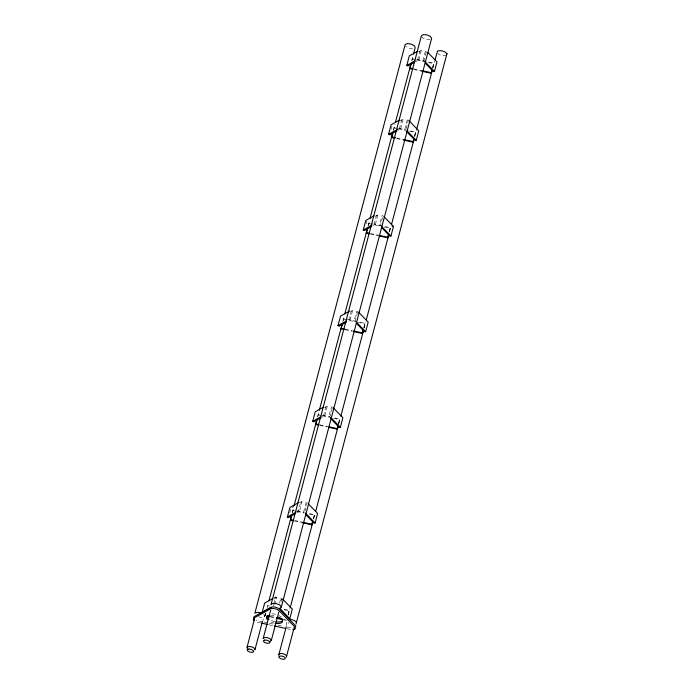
<?xml version="1.0" encoding="UTF-8"?>
<svg xmlns="http://www.w3.org/2000/svg" width="694" height="694" viewBox="0 0 694 694"><rect width="100%" height="100%" fill="white"/><g stroke="black" fill="none" stroke-linecap="round" stroke-linejoin="round"><path stroke-width="0.52" stroke-dasharray="3.47 2.6" d="M265.203 615.24L265.186 615.821L265.949 612.949M267.719 606.252L267.737 605.671L269.775 606.114M288.097 614.754L289.129 610.338L284.037 609.228M292.504 512.502L293.024 510.003L296.078 510.671M313.384 519.086L314.417 514.679L308.31 513.343M317.791 416.842L318.312 414.344L321.374 415.012M338.672 423.427L339.704 419.011L333.597 417.675M343.079 321.175L343.599 318.676L356.846 321.565M363.968 327.759L364.992 323.343L357.861 321.79M368.367 225.507L368.896 223.008L382.134 225.906M389.256 232.091L390.288 227.684L383.157 226.123M393.654 129.847L394.183 127.349L397.237 128.017M411.863 60.968L412.392 58.47L415.446 59.137M414.544 136.432L415.576 132.016L398.261 128.234M432.752 67.552L433.785 63.137L416.461 59.354M286.31 625.606L286.579 621.416L288.938 623.377M289.78 512.745L291.038 507.956L293.788 506.429M366.154 223.832L366.909 220.961M391.19 129.127L391.945 126.256M265.715 613.322L262.896 620.479M266.973 608.543L268.37 602.999M292.183 512.927L293.84 506.646M317.652 416.565L318.763 412.375M342.845 321.253L344.233 316.022M368.046 225.949L369.425 220.709M393.238 130.637L394.903 124.347M411.794 60.456L413.173 55.225M273.098 606.53L273.601 604.613M273.861 603.659L275.631 596.961L276.733 597.499L274.199 607.068M296.555 511.886L298.385 510.862L300.918 501.294L302.02 501.831L299.487 511.4L296.746 512.935M324.775 415.732L327.308 406.172L326.206 405.634L323.673 415.203L324.775 415.732L322.033 417.268M350.071 320.073L352.595 310.504L351.494 309.966L348.969 319.535L350.071 320.073L348.241 321.088M375.359 224.405L377.883 214.836L376.781 214.307L374.257 223.867L375.359 224.405L372.617 225.94M400.646 128.737L403.179 119.177L402.078 118.639L399.544 128.208L400.646 128.737L397.905 130.272M418.855 59.866L421.388 50.298L420.278 49.76L417.753 59.328L418.855 59.866L415.194 61.905M279.517 603.164L280.784 598.375L281.903 598.332L280.385 604.066M407.231 120.053L404.706 129.622L405.825 129.57L408.35 120.001L407.231 120.053L408.723 121.597M422.906 60.742L425.439 51.174L426.558 51.13L424.034 60.69L422.906 60.742L424.398 62.287M332.235 407.959L329.954 416.565L328.835 416.617L331.359 407.048L332.487 406.996M357.523 312.291L355.241 320.897L354.122 320.949L356.655 311.389L357.774 311.337M382.559 217.586L380.538 225.238L379.41 225.29L381.943 215.721L383.062 215.669M288.114 614.164L289.129 610.338M313.402 518.505L314.417 514.679M338.446 423.791L339.704 419.011M363.734 328.132L364.992 323.343M389.273 231.51L390.288 227.684M414.561 135.842L415.576 132.016M432.518 67.925L433.785 63.137M288.244 615.136L289.901 608.855M313.714 518.774L315.102 513.543M338.915 423.461L340.294 418.23M364.107 328.149L365.773 321.869M389.577 231.796L391.243 225.507M414.778 136.484L416.435 130.203M432.77 68.402L434.713 61.072M418.638 51.824L421.388 50.298M399.518 121.216L403.179 119.177M375.142 216.372L377.883 214.836M350.765 311.528L352.595 310.504M324.566 407.699L327.308 406.172M300.19 502.855L302.02 501.831M273.8 597.985L275.631 596.961M273.983 599.026L276.733 597.499M446.372 55.329L443.197 55.746L439.285 54.653L437.714 53.343M425.439 51.174L426.558 51.13M430.098 39.636L426.42 39.523L422.785 38.04L421.327 36.036M412.635 48.78L408.705 48.146L405.617 46.359M258.359 616.879L262.289 617.513L264.77 616.619L264.345 614.719L262.028 613.375M412.375 59.051L415.428 59.719M416.443 59.944L433.767 63.727M413.936 68.923L422.082 70.701M413.919 69.513L422.065 71.291M394.166 127.93L397.22 128.598M398.235 128.824L405.365 130.377M409.443 131.27L415.559 132.606M396.742 138.028L403.873 139.581M396.725 138.609L403.856 140.171M368.87 223.598L380.078 226.044M384.155 226.938L390.262 228.265M370.44 233.47L378.586 235.249M370.423 234.052L378.568 235.83M343.582 319.266L356.829 322.155M357.844 322.38L364.975 323.933M345.152 329.13L352.283 330.691M345.126 329.719L352.257 331.272M322.389 415.229L329.52 416.79M318.294 414.925L321.348 415.593M322.372 415.819L329.503 417.372M333.571 418.265L339.687 419.601M319.856 424.797L328.01 426.576M319.839 425.379L326.969 426.94M297.101 510.897L304.232 512.45M293.007 510.593L296.06 511.261M297.084 511.478L304.215 513.039M309.307 514.15L314.399 515.26M294.568 520.465L301.699 522.018M294.551 521.047L301.682 522.608M284.019 609.818L289.112 610.928M270.296 616.35L275.397 617.46M283.542 619.239L285.581 619.681M270.278 616.931L275.371 618.05M283.525 619.829L286.579 620.497M263.061 621.885L258.836 620.965A5.3 2.308 14.8 0 1 256.268 620.089M264.119 622.119L268.352 623.039M269.411 623.273L273.636 624.201M277.869 625.121L283.161 626.274M287.385 627.202L290.56 627.896A5.3 2.308 14.8 0 0 292.339 628.139M260.545 622.96L258.428 622.492A5.3 2.308 14.8 0 1 254.004 620.341M269.003 624.808L273.236 625.728M286.978 628.729L290.153 629.423A5.3 2.308 14.8 0 0 291.931 629.666M298.385 510.862L299.487 511.4M280.784 598.375L282.276 599.92M274.789 621.598A8.345 3.635 14.8 0 1 270.747 620.219M271.901 613.782A8.345 3.635 14.8 0 1 277.132 614.771M279.083 615.569A8.345 3.635 14.8 0 1 281.443 617.053M274.382 623.134A8.345 3.635 14.8 0 1 270.339 621.746M270.556 615.326A8.345 3.635 14.8 0 1 274.633 615.708M306.071 502.716L303.547 512.285L304.666 512.233L307.199 502.664L306.071 502.716"/><path stroke-width="1.04" d="M293.536 520.821L290.474 520.162L290.5 519.572L293.553 520.24M302.697 522.825L311.866 524.829L312.647 521.376M318.824 425.162L315.761 424.494L315.787 423.904L318.841 424.572M329.008 427.383L337.163 429.161L338.186 424.754M344.111 329.494L341.058 328.826L341.075 328.245L344.129 328.913M353.281 331.498L362.45 333.502L363.222 330.04M369.399 233.835L366.345 233.167L366.363 232.577L369.416 233.245M379.583 236.055L387.738 237.834L388.519 234.381M394.686 138.167L391.633 137.499L391.65 136.909L395.727 137.802M412.895 69.287L409.842 68.619L409.859 68.038L412.921 68.697M403.856 140.171L413.025 142.175L413.806 138.713M422.065 71.291L431.234 73.295L432.015 69.834M247.394 648.656L247.055 647.155L254.568 618.727M294.915 513.95L288.513 517.524L287.411 516.987L289.936 507.427L299.088 502.317M321.122 417.779L313.801 421.857L312.699 421.327L315.232 411.759L323.465 407.161M346.41 322.111L339.088 326.197L337.987 325.659L340.52 316.091L349.663 310.99M371.698 226.444L364.376 230.529L363.274 229.992L365.807 220.432L374.04 215.834M396.985 130.784L389.672 134.87L388.571 134.332L391.095 124.764L399.328 120.166M414.283 62.417L407.881 65.991L406.779 65.453L409.304 55.884L417.536 51.295M262.427 621.451L254.915 649.879L254.577 648.37L252.139 646.947L249.016 646.444L247.055 647.155M268.925 600.909L291.506 515.746M294.117 505.596L317.045 419.124M319.309 410.284L342.342 323.456M344.788 313.922L367.629 227.797M369.98 218.61L392.683 132.728M395.459 122.257L411.126 63.249M413.451 54.175L415.116 47.886L414.691 45.995L411.603 44.199L407.673 43.566L405.192 44.459L254.854 613.184L257.327 612.29L261.265 612.923M290.474 520.162L291.489 516.327M315.761 424.494L316.776 420.668M341.058 328.826L342.316 324.046M366.345 233.167L367.352 229.341M391.633 137.499L392.899 132.719M409.842 68.619L411.108 63.839M270.651 610.173L263.13 638.601L264.379 637.543L267.294 637.621L270.174 638.81L271.328 640.389L270.079 641.456M271.328 640.389L278.841 611.961M281.322 607.024L431.659 38.291L430.202 36.296L426.576 34.804L422.898 34.7L421.327 36.036L270.981 604.769L272.551 603.424L276.229 603.537L279.856 605.021L281.322 607.024L279.751 608.36M311.866 524.829L312.63 521.957M337.163 429.161L337.917 426.298M362.45 333.502L363.456 329.676M387.738 237.834L388.493 234.962M413.025 142.175L413.789 139.303M431.234 73.295L432.249 69.469M290.179 607.805L312.881 521.923M315.657 511.443L338.082 426.61M340.849 416.131L363.552 330.249M366.319 319.778L388.753 234.936M391.52 224.466L413.945 139.624M416.712 129.153L432.501 69.452M434.991 60.022L437.506 51.018L440.673 50.601L444.585 51.694L446.945 53.655L296.026 624.053M286.24 626.656L278.728 655.084L279.179 653.757L281.695 653.427L284.8 654.295L286.674 655.847L286.214 657.175M288.669 618.744L289.788 618.692L292.321 609.124L282.649 599.104M305.776 514.592L313.957 523.076L315.085 523.024L317.609 513.465L308.683 504.208M330.318 418.161L339.253 427.417L340.372 427.365L342.897 417.797L333.224 407.768M356.352 323.265L364.541 331.749L365.66 331.697L368.193 322.129L358.52 312.109M381.648 227.597L389.828 236.081L390.948 236.029L393.481 226.47L383.808 216.441M406.19 131.166L415.116 140.422L416.235 140.37L418.768 130.802L409.096 120.773M425.144 63.059L433.325 71.543L434.444 71.491L436.977 61.922L428.051 52.666M286.674 655.847L294.187 627.419M446.372 55.329L446.945 53.655M406.779 65.453L415.012 60.855M388.571 134.332L397.714 129.223M363.274 229.992L371.507 225.403M337.987 325.659L346.219 321.062M312.699 421.327L320.932 416.73M287.411 516.987L295.644 512.398M272.881 598.497L264.648 603.086L262.124 612.655L271.267 607.554M392.362 226.513L393.481 226.47M422.082 70.701L431.252 72.705M403.873 139.581L413.043 141.585M379.609 235.466L387.755 237.253M353.298 330.908L362.468 332.912M329.025 426.801L337.18 428.58M302.723 522.244L311.892 524.239M267.242 615.682L269.281 616.125M276.412 617.686L282.527 619.022M267.225 616.263L269.263 616.714M276.394 618.267L282.501 619.603M261.603 623.186L267.945 624.574M274.295 625.962L285.928 628.495M290.335 619.326L294.247 620.419L296.607 622.379M424.771 61.462L434.444 71.491M407.309 131.114L416.235 140.37M381.275 226.01L390.948 236.029M356.733 322.441L365.66 331.697M330.7 417.337L340.372 427.365M305.412 513.005L315.085 523.024M280.124 608.664L289.788 618.692M281.885 621.277A8.345 3.635 14.8 0 1 275.83 621.798M269.081 619.256A8.345 3.635 14.8 0 1 266.791 616.116M278.676 617.096A8.345 3.635 14.8 0 1 282.449 621.885A8.345 3.635 14.8 0 1 275.431 623.325M267.416 619.742A8.345 3.635 14.8 0 1 269.393 615.439M254.004 620.341A5.3 2.308 14.8 0 1 254.082 617.99L270.356 608.907A5.3 2.308 14.8 0 1 279.292 610.85L294.742 626.864A5.3 2.308 14.8 0 1 292.747 629.675M295.791 626.665A5.3 2.308 14.8 0 0 295.141 625.337L279.699 609.323A5.3 2.308 14.8 0 0 270.764 607.371L254.481 616.454A5.3 2.308 14.8 0 0 253.752 617.486M279.274 656.264L278.901 657.339L280.419 658.597L282.926 659.3L284.965 659.031L285.338 657.955L283.82 656.697L281.313 655.995L279.274 656.264M264.345 640.094L263.33 640.961L264.267 642.245L266.6 643.199L268.96 643.269L269.966 642.41L269.038 641.126L266.704 640.163L264.345 640.094M248.816 649.02L247.22 649.593L247.498 650.816L249.476 651.97L252 652.377L253.588 651.805L253.319 650.582L251.341 649.428L248.816 649.02"/></g></svg>
